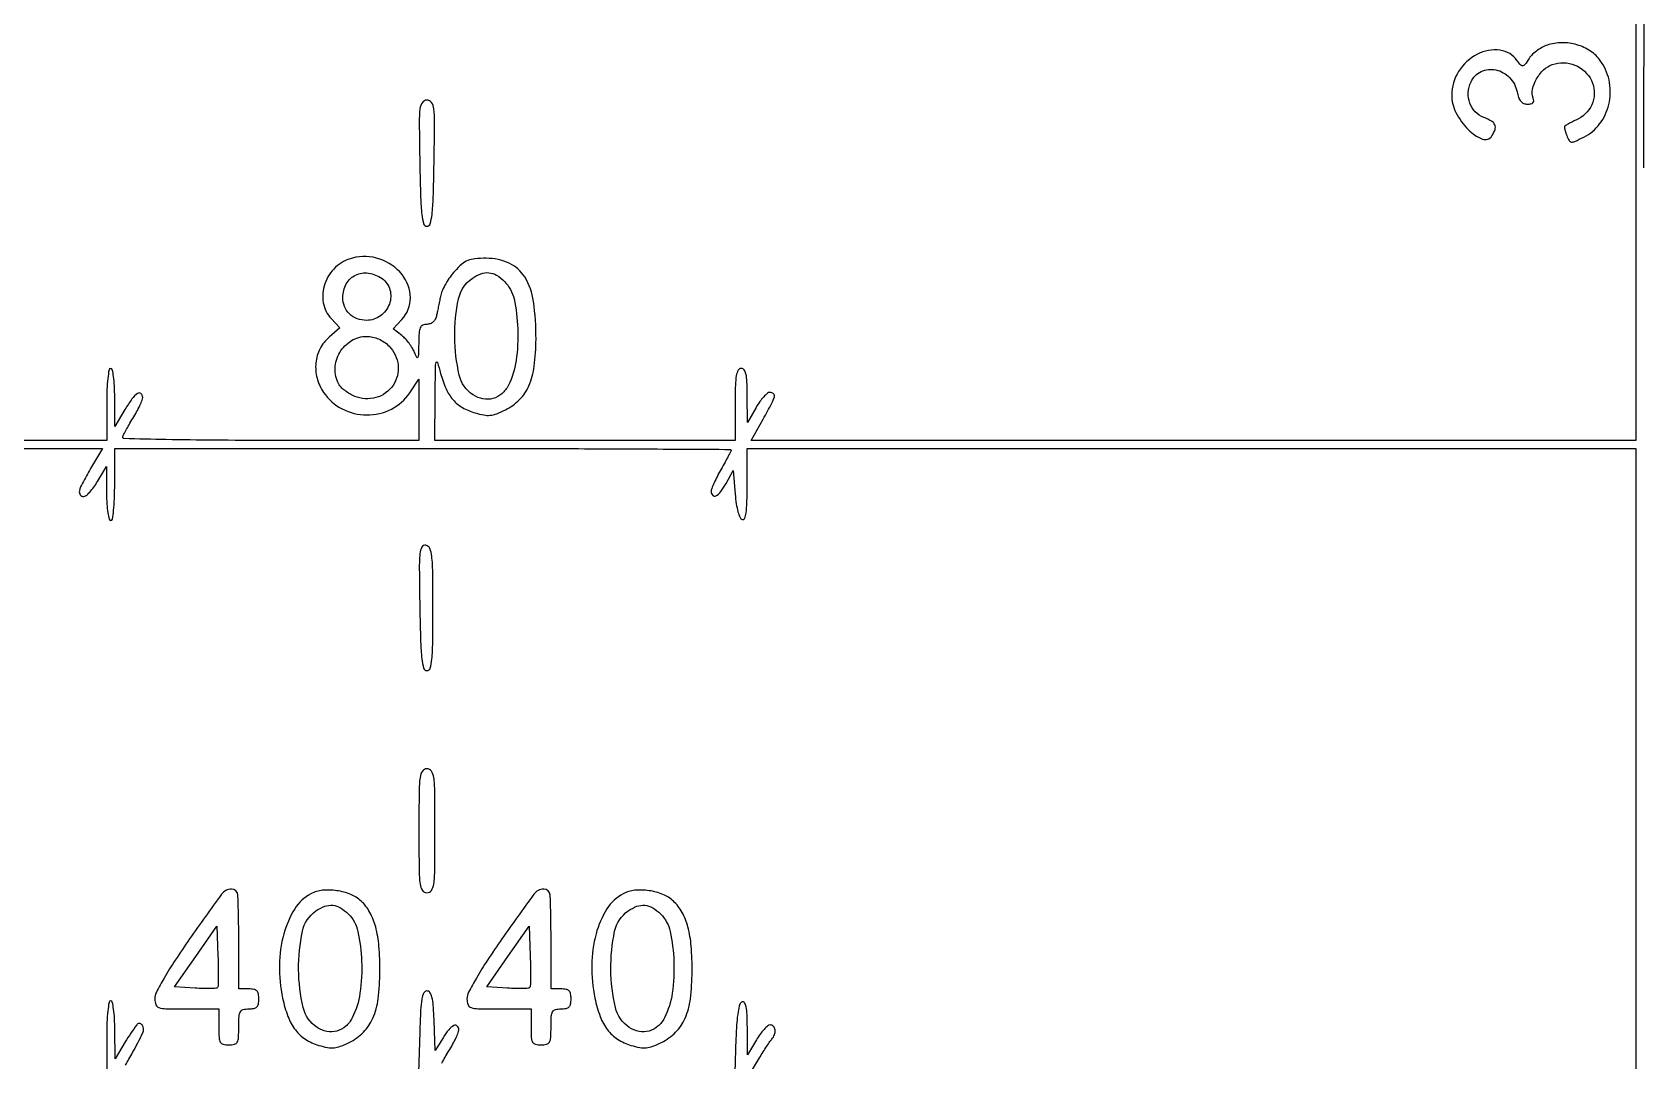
# Model space of a CAD drawing. Extents: x 0 to 836, y 5 to 589.
# Drawn here: x 215.68 to 249.7, y 469.45 to 491.19 of the extents above; entities that cross this region are included whole.
import ezdxf

# ---------------------------------------------------------------- set-up
doc = ezdxf.new("R2010")
doc.units = 0
doc.header["$MEASUREMENT"] = 0

msp = doc.modelspace()

# ---------------------------------------------------------------- linework, layer by layer
for points in [[(201.712326, 537.783562, -0.000001), (217.055896, 537.76491, -0.426088)], [(546.939, 229.3929, -0.000106), (546.943559, 250.949215, -0.000176), (546.957638, 269.095817, -0.000001), (546.976289, 285.583213, -0.415883)], [(836.0595, 588.6891), (420.497259, 588.710259, 0.000013), (261.145696, 588.714318, 0.000021), (126.989856, 588.708632), (4.934769, 588.698274, 0.19889), (4.878609, 588.675009, 0.198853), (4.855343, 588.618859), (4.83877, 516.273901, 0.000036), (4.826254, 436.744061, 0.000021), (4.8222, 342.282364), (4.8222, 95.946129), (4.469225, 95.920114, 0.031904), (4.160456, 95.877435, 0.315999), (4.075312, 95.787407, 0.415411), (4.137995, 95.703578, 0.035338), (4.43445, 95.6826), (4.8222, 95.6826), (4.8222, 50.2101), (4.8222, 4.7376), (420.462, 4.7376), (836.1018, 4.7376)], [(604.852986, 529.408162, -0.000002), (620.423836, 529.389509, -0.550615)], [(308.18842, 529.408162, -0.000002), (322.638019, 529.38951, -0.415836)], [(238.738155, 529.614638, -0.000002), (224.300981, 529.63329, -0.415836)], [(531.796111, 538.074638, -0.000002), (517.6951, 538.093291, -0.426056)], [(413.368417, 538.074638, -0.000002), (399.676779, 538.093291, -0.415815)], [(77.850638, 481.579418, -0.000002), (77.869294, 494.031443, -0.550517)], [(336.166934, 548.220763, -0.000002), (326.827688, 548.233536, -0.413812)], [(77.644162, 421.684687, -0.000002), (77.625507, 409.236574, -0.415775)], [(333.609652, 529.614638, -0.000003), (323.198363, 529.633296, -0.415688)], [(383.716206, 529.408162, -0.000003), (394.123716, 529.389504, -0.425916)], [(381.27946, 547.935135, -0.000004), (390.656104, 547.916048, -0.413615)], [(249.7392, 488.31825, -0.001032), (249.743756, 490.524816, -0.001736), (249.757838, 492.377286, -0.000135), (249.776604, 494.031696, -0.547229)], [(249.57, 494.142013), (249.57, 488.350206), (249.57, 482.5584), (240.220977, 482.5584), (230.871953, 482.5584), (231.126477, 483.00939, 0.005091), (231.310962, 483.344198, 0.060859), (231.364532, 483.48155, 0.280946), (231.34495, 483.545427, 0.183407), (231.270729, 483.5736, 0.174943), (231.216675, 483.55409, 0.032609), (231.138833, 483.480408, 0.031428), (231.055057, 483.377822, 0.024173), (230.976572, 483.25635), (230.792687, 482.9391), (230.790743, 483.51015, 0.008975), (230.784488, 483.803052, 0.045684), (230.763275, 483.964551, 0.104993), (230.723944, 484.050056, 0.2369), (230.6619, 484.0812, 0.273642), (230.597877, 484.043325, 0.084509), (230.559675, 483.93315, 0.035355), (230.5398, 483.723386, 0.005946), (230.535, 483.3198), (230.535, 482.5584), (227.3625, 482.5584), (224.19, 482.5584), (224.19571, 483.46785, -0.001036), (224.200873, 484.086058, -0.052601), (224.214795, 484.206036, -0.764671), (224.241316, 484.207218, -0.011713), (224.309545, 483.975398, 0.038216), (224.425066, 483.647999, 0.075966), (224.572505, 483.416571, 0.084039), (224.771301, 483.254416, 0.056423), (225.04151, 483.138954, 0.028674), (225.221912, 483.095997, 0.069341), (225.358575, 483.090805, 0.066052), (225.4954, 483.123188, 0.024135), (225.678054, 483.203135, 0.08301), (225.977912, 483.420149, 0.092798), (226.177209, 483.71549, 0.071312), (226.289171, 484.126149, 0.029806), (226.326058, 484.699992, 0.035619), (226.272914, 485.496675, 0.103736), (226.087613, 486.013031, 0.149413), (225.758619, 486.303265, 0.106968), (225.276045, 486.4077, 0.02166), (225.034491, 486.397231, 0.075869), (224.8835, 486.360588, 0.083472), (224.758021, 486.282604, 0.029746), (224.607836, 486.133403, 0.027885), (224.510386, 486.011269, 0.023011), (224.420238, 485.871147, 0.023615), (224.349398, 485.73456, 0.055717), (224.313367, 485.625803, 0.000568), (224.291644, 485.522599, 0.000386), (224.26715, 485.405117, 0.000389), (224.243686, 485.291697, 0.000783), (224.22538, 485.20215, -0.065018), (224.197964, 485.122094, -0.091638), (224.152865, 485.061844, -0.098882), (224.092124, 485.024742, -0.088032), (224.019188, 485.0118, 0.11017), (223.932359, 484.992433, 0.183381), (223.880885, 484.939259, 0.085438), (223.854976, 484.831506, 0.01304), (223.846238, 484.60995, -0.00347), (223.841403, 484.371639, -0.102187), (223.827606, 484.312946, -0.630308), (223.805076, 484.312689, -0.020875), (223.757887, 484.4196, 0.042857), (223.712673, 484.510955, 0.025956), (223.644784, 484.6108, 0.025895), (223.566492, 484.703597, 0.040906), (223.48939, 484.773495), (223.303881, 484.91589), (223.49314, 485.117347, 0.194549), (223.670737, 485.575379, 0.167467), (223.494412, 486.06409, 0.143581), (223.023228, 486.391637, 0.143003), (222.44897, 486.41357, 0.127375), (222.090474, 486.218053, 0.121249), (221.863895, 485.869795, 0.127), (221.830639, 485.46923, 0.147142), (222.000665, 485.127774), (222.180129, 484.936743), (221.953133, 484.741489, 0.097179), (221.761537, 484.497997, 0.093857), (221.673146, 484.197152, 0.090569), (221.699578, 483.875698, 0.083127), (221.837601, 483.5736, 0.125417), (222.230082, 483.224596, 0.118691), (222.750063, 483.096785, 0.119381), (223.268871, 483.219845, 0.127875), (223.658492, 483.564961), (223.8516, 483.852422), (223.8516, 483.205411), (223.8516, 482.5584), (220.7214, 482.5584, -0.001899), (219.521306, 482.562959, -0.003172), (218.511472, 482.577038, -0.000406), (217.618207, 482.595885, -0.41999), (217.59384, 482.62185, -0.10382), (217.603923, 482.661588, -0.007062), (217.65693, 482.766067, -0.009869), (217.724879, 482.889455, -0.007234), (217.804907, 483.0237, 0.012708), (217.884741, 483.161015, 0.015414), (217.952235, 483.293759, 0.01405), (218.001973, 483.407739, 0.095102), (218.013767, 483.46785, 0.218217), (217.97766, 483.547501, 0.339983), (217.905956, 483.551812, 0.086405), (217.786561, 483.436554, 0.02268), (217.639095, 483.21405), (217.423601, 482.8545), (217.4228, 483.46785, 0.012065), (217.416636, 483.710155, 0.0222), (217.398133, 483.906512, 0.01921), (217.371889, 484.053435, 0.352506), (217.3374, 484.0812, 0.365646), (217.301803, 484.051151, 0.014491), (217.2763, 483.8697, 0.018502), (217.258444, 483.627721, 0.009164), (217.2528, 483.3198), (217.2528, 482.5584), (180.4095, 482.5584)], [(77.841889, 210.212758, -0.000002), (77.851786, 217.49274, -0.413814)], [(180.365005, 482.3892), (217.16381, 482.3892), (216.912205, 481.962477, 0.009346), (216.738784, 481.655375, 0.063105), (216.675838, 481.492764, 0.227008), (216.692677, 481.411025, 0.236522), (216.76635, 481.374828, 0.175744), (216.818663, 481.394267, 0.030637), (216.895851, 481.468362, 0.030019), (216.979511, 481.570857, 0.022931), (217.058705, 481.692078), (217.24531, 482.0085), (217.249055, 481.43745, 0.013372), (217.256473, 481.214761, 0.023366), (217.276141, 481.031249, 0.020491), (217.303316, 480.893275, 0.346819), (217.3374, 480.8664, 0.365646), (217.372997, 480.896449, 0.014491), (217.3985, 481.0779, 0.018502), (217.416356, 481.319879, 0.009164), (217.422, 481.6278), (217.422, 482.3892), (223.9362, 482.3892, -0.000484), (226.434075, 482.386781, -0.000808), (228.536854, 482.379311, -0.000026), (230.436615, 482.369393, -0.41267), (230.4504, 482.355535, -0.118776), (230.444768, 482.332161, -0.002401), (230.388571, 482.223605, -0.005535), (230.32058, 482.09722, -0.003675), (230.239919, 481.953685, 0.011167), (230.159251, 481.804964, 0.013731), (230.090968, 481.66259, 0.012176), (230.040221, 481.541004, 0.090598), (230.028419, 481.47975, 0.192997), (230.060276, 481.398019, 0.340288), (230.128038, 481.386957, 0.109392), (230.23192, 481.476625, 0.035201), (230.342477, 481.64895), (230.4927, 481.9239), (230.535, 481.422886, 0.017263), (230.559185, 481.22018, 0.029087), (230.595116, 481.052782, 0.030909), (230.637638, 480.929197, 0.218326), (230.68305, 480.887086, 0.394038), (230.733868, 480.910572, 0.06108), (230.765697, 481.027782, 0.029434), (230.784012, 481.244521, 0.006363), (230.7888, 481.62075), (230.7888, 482.3892), (240.1794, 482.3892), (249.57, 482.3892), (249.57, 475.7904), (249.57, 469.1916)], [(224.336565, 469.399267, -0.010506), (224.404025, 469.522654, -0.007675), (224.483893, 469.6569, 0.012268), (224.563889, 469.794215, 0.014838), (224.63187, 469.926959, 0.013493), (224.682321, 470.040961, 0.091427), (224.69496, 470.10105, 0.203195), (224.662947, 470.182147, 0.323389), (224.592527, 470.194115, 0.106865), (224.48221, 470.106694, 0.035357), (224.361981, 469.937235), (224.198049, 469.667671), (224.172874, 470.296785, 0.008392), (224.154695, 470.616636, 0.040927), (224.126647, 470.795702, 0.089261), (224.084085, 470.892245, 0.249363), (224.0208, 470.9259, 0.288353), (223.955167, 470.884616, 0.068967), (223.914015, 470.756207, 0.030868), (223.887372, 470.516514, 0.005297), (223.86979, 470.05875), (223.845681, 469.1916)], [(217.653029, 469.357195, -0.005535), (217.72102, 469.48358, -0.003675), (217.801681, 469.627115, 0.021224), (218.014986, 470.039967, 0.269191), (217.999626, 470.207426, 0.509183), (217.888171, 470.208705, 0.024444), (217.645392, 469.84725), (217.428602, 469.4877), (217.425301, 470.10105, 0.012164), (217.418125, 470.342531, 0.02208), (217.398763, 470.539087, 0.018882), (217.371883, 470.686716, 0.351751), (217.3374, 470.7144, 0.365646), (217.301803, 470.684351, 0.014491), (217.2763, 470.5029, 0.018502), (217.258444, 470.260921, 0.009164), (217.2528, 469.953), (217.2528, 469.1916)], [(230.8596, 469.1916), (231.049239, 469.50885, -0.004855), (231.127054, 469.636204, -0.005537), (231.204046, 469.756517, -0.005042), (231.27151, 469.857184, -0.030884), (231.309939, 469.90647, 0.094374), (231.365819, 470.000584, 0.116251), (231.37762, 470.101722, 0.159083), (231.343219, 470.176567, 0.211125), (231.27525, 470.205972, 0.175744), (231.222937, 470.186533, 0.030637), (231.145749, 470.112438, 0.030019), (231.062089, 470.009943, 0.022931), (230.982895, 469.888722), (230.79629, 469.5723), (230.792545, 470.1504, 0.009126), (230.785709, 470.426762, 0.039013), (230.76582, 470.590375, 0.08811), (230.732355, 470.675462, 0.348167), (230.68305, 470.693473, 0.245891), (230.633769, 470.642521, 0.029679), (230.597447, 470.48539, 0.024548), (230.569786, 470.253541, 0.009086), (230.552856, 469.925023), (230.528413, 469.1916)], [(218.509827, 469.201489, -0.000114), (217.604873, 469.211437, -0.410931)]]:
    msp.add_lwpolyline(points, format="xyb")
for points in [[(247.73039, 490.922989, 0.048999), (247.615122, 490.877469, 0.03454), (247.495763, 490.80542, 0.035001), (247.390178, 490.71967, 0.05974), (247.31714, 490.632847, -0.011552), (247.226182, 490.500786, -0.189773), (247.181861, 490.472411, -0.271529), (247.13886, 490.487424, -0.023408), (247.064874, 490.583185, 0.211093), (246.698613, 490.804581, 0.153403), (246.223769, 490.71974, 0.129568), (245.82514, 490.356531, 0.144874), (245.678716, 489.859351, 0.118743), (245.769088, 489.486369, 0.075627), (246.031631, 489.122521, 0.104789), (246.326489, 488.92682, 0.360451), (246.529163, 488.99281, 0.058537), (246.594489, 489.129026, 0.187349), (246.590514, 489.227902, 0.160649), (246.518991, 489.30796, 0.040558), (246.359018, 489.383663, -0.107945), (246.17718, 489.501756, -0.108648), (246.06166, 489.684664, -0.103734), (246.030382, 489.906404, -0.090479), (246.087786, 490.134005, -0.175419), (246.30212, 490.352917, -0.166765), (246.61208, 490.389717, -0.150308), (246.90329, 490.22656, -0.142024), (247.060464, 489.92433, 0.036534), (247.093834, 489.803958, 0.090483), (247.139454, 489.725004, 0.120338), (247.200868, 489.680522, 0.097136), (247.28103, 489.6648, 0.049538), (247.354426, 489.67209, 0.157244), (247.396954, 489.695874, 0.197701), (247.411969, 489.735938, 0.083848), (247.400411, 489.793219, -0.147101), (247.386672, 489.977788, -0.075242), (247.470991, 490.196474, -0.072203), (247.622037, 490.390147, -0.107624), (247.804555, 490.502012, -0.182238), (248.284562, 490.489965, -0.185988), (248.632115, 490.163982, -0.197143), (248.659847, 489.704998, -0.195315), (248.357405, 489.35647, 0.002093), (248.25309, 489.302892, 0.003032), (248.16145, 489.25463, 0.001553), (248.084159, 489.213015, 0.050235), (248.066533, 489.201023, 0.2614), (248.060538, 489.185178, 0.016535), (248.069921, 489.134413, 0.020895), (248.086403, 489.071857, 0.013728), (248.11032, 489.001309, 0.039093), (248.159135, 488.895559, 0.24682), (248.207285, 488.864272, 0.130591), (248.280355, 488.876623, 0.008927), (248.471688, 488.967877, 0.116211), (248.805877, 489.246099, 0.103036), (248.998917, 489.656354, 0.100295), (249.014905, 490.119176, 0.104035), (248.848389, 490.545059, 0.088767), (248.642798, 490.762625, 0.077816), (248.365268, 490.907568, 0.07552), (248.048791, 490.963598, 0.075811)], [(223.870602, 488.41695, 0.003018), (223.887723, 487.689108, 0.020677), (223.913113, 487.331608, 0.04193), (223.951884, 487.136398, 0.334423), (224.0208, 487.0845, 0.334423), (224.089716, 487.136398, 0.04193), (224.128487, 487.331608, 0.020677), (224.153877, 487.689108, 0.003018), (224.170998, 488.41695, 0.001952), (224.182657, 489.275379, 0.030491), (224.167602, 489.568659, 0.126717), (224.1178, 489.699247, 0.243225), (224.0208, 489.7494, 0.243225), (223.9238, 489.699247, 0.126717), (223.873998, 489.568659, 0.030491), (223.858943, 489.275379, 0.001952)], [(223.071376, 485.979903, -0.174417), (223.239315, 485.741869, -0.157072), (223.226444, 485.439429, -0.149383), (223.036998, 485.190589, -0.157155), (222.744731, 485.0964, -0.087141), (222.544813, 485.131509, -0.106098), (222.38402, 485.232114, -0.107921), (222.280526, 485.388272, -0.092836), (222.2442, 485.582231, -0.125266), (222.316674, 485.86697, -0.157327), (222.512946, 486.053604, -0.151715), (222.787277, 486.094224, -0.11472)], [(225.661533, 485.916758, -0.144075), (225.861334, 485.550345, -0.044146), (225.940637, 484.918223, -0.044375), (225.905511, 484.244924, -0.081718), (225.741795, 483.722876, -0.09631), (225.603849, 483.544764, -0.114296), (225.416736, 483.444437, -0.114637), (225.205014, 483.436751, -0.097318), (224.997281, 483.521174, -0.192896), (224.704569, 483.940296, -0.054774), (224.608295, 484.74484, -0.054766), (224.689126, 485.552359, -0.189883), (224.973512, 485.982206, -0.063398), (225.159219, 486.079925, -0.113636), (225.329219, 486.102403, -0.112269), (225.493341, 486.048298, -0.060914)], [(223.220945, 484.550345, -0.171965), (223.412569, 484.14833, -0.178056), (223.304559, 483.722161, -0.175695), (222.944343, 483.463735, -0.16836), (222.494767, 483.490339, -0.034572), (222.390401, 483.542284, -0.03036), (222.289336, 483.610192, -0.031589), (222.205582, 483.682984, -0.075329), (222.156367, 483.748841, -0.134578), (222.080761, 484.080935, -0.122953), (222.18076, 484.418034, -0.123709), (222.426768, 484.667098, -0.137203), (222.7518, 484.758, -0.05569), (222.875437, 484.744186, -0.048581), (222.999099, 484.703259, -0.047034), (223.116344, 484.637569, -0.045205)], [(223.870568, 479.032973, 0.002999), (223.887708, 478.301297, 0.020579), (223.913098, 477.942118, 0.04165), (223.951844, 477.745917, 0.334881), (224.0208, 477.6939, 0.335246), (224.08898, 477.745403, 0.045119), (224.124501, 477.933407, 0.021179), (224.14342, 478.282066, 0.002964), (224.1477, 479.004041, 0.002588), (224.143675, 479.781599, 0.025348), (224.123658, 480.109145, 0.071206), (224.080445, 480.275672, 0.251212), (223.997468, 480.343115, 0.328399), (223.915838, 480.30425, 0.099142), (223.873547, 480.16467, 0.02635), (223.859822, 479.852013, 0.002151)], [(223.8516, 474.3099, 0.00213), (223.855132, 473.480574, 0.02996), (223.875479, 473.183662, 0.116079), (223.926018, 473.049169, 0.250083), (224.0208, 472.9986, 0.250083), (224.115582, 473.049169, 0.116079), (224.166121, 473.183662, 0.02996), (224.186468, 473.480574, 0.00213), (224.19, 474.3099, 0.00213), (224.186468, 475.139226, 0.02996), (224.166121, 475.436137, 0.116079), (224.115582, 475.570631, 0.250083), (224.0208, 475.6212, 0.250083), (223.926018, 475.570631, 0.116079), (223.875479, 475.436137, 0.02996), (223.855132, 475.139226, 0.00213)], [(219.005961, 472.026393, 0.007362), (218.701558, 471.576499, 0.013352), (218.468041, 471.198537, 0.012012), (218.301921, 470.896403, 0.120245), (218.268, 470.757393, 0.092874), (218.291063, 470.634299, 0.227966), (218.356609, 470.572981, 0.071609), (218.503539, 470.549142, 0.004467), (218.9448, 470.5452), (219.6216, 470.5452), (219.6216, 470.1645, 0.012699), (219.627359, 469.937782, 0.114574), (219.6545, 469.84302, 0.210352), (219.714088, 469.797811, 0.058662), (219.8331, 469.7838, 0.058662), (219.952112, 469.797811, 0.210352), (220.0117, 469.84302, 0.114574), (220.038841, 469.937782, 0.012699), (220.0446, 470.1645, -0.012699), (220.050359, 470.391218, -0.114574), (220.0775, 470.48598, -0.210352), (220.137088, 470.531189, -0.058662), (220.2561, 470.5452, 0.045527), (220.363416, 470.554992, 0.152009), (220.4253, 470.5875, 0.152009), (220.457808, 470.649384, 0.045527), (220.4676, 470.7567, 0.045527), (220.457808, 470.864016, 0.152009), (220.4253, 470.9259, 0.152009), (220.363416, 470.958408, 0.045527), (220.2561, 470.9682), (220.0446, 470.9682), (220.0446, 472.0257, 0.010163), (220.025869, 472.947194, 0.402164), (219.891789, 473.076018, 0.239335), (219.679427, 472.968368, 0.005555)], [(221.569939, 472.979531, 0.133039), (221.226929, 472.659862, 0.072917), (220.996071, 472.129439, 0.063285), (220.904276, 471.47105, 0.054258), (220.971588, 470.774099, 0.038109), (221.083829, 470.385049, 0.07364), (221.239966, 470.101984, 0.08606), (221.452515, 469.90476, 0.071427), (221.732875, 469.774921, 0.026842), (221.919601, 469.729735, 0.069755), (222.057497, 469.723599, 0.067582), (222.194301, 469.755598, 0.024029), (222.378654, 469.836335, 0.08301), (222.678512, 470.053349, 0.092798), (222.877809, 470.34869, 0.071312), (222.989771, 470.759349, 0.029806), (223.026658, 471.333192, 0.020525), (223.007003, 471.872243, 0.045555), (222.938111, 472.277127, 0.060037), (222.815212, 472.58526, 0.079457), (222.63076, 472.823894, 0.093169), (222.410639, 472.964485, 0.059297), (222.116342, 473.044077, 0.059632), (221.813933, 473.052108, 0.098591)], [(225.604761, 472.026393, 0.007362), (225.300358, 471.576499, 0.013352), (225.066841, 471.198537, 0.012012), (224.900721, 470.896403, 0.120245), (224.8668, 470.757393, 0.092874), (224.889863, 470.634299, 0.227966), (224.955409, 470.572981, 0.071609), (225.102339, 470.549142, 0.004467), (225.5436, 470.5452), (226.2204, 470.5452), (226.2204, 470.1645, 0.012699), (226.226159, 469.937782, 0.114574), (226.2533, 469.84302, 0.210352), (226.312888, 469.797811, 0.058662), (226.4319, 469.7838, 0.058662), (226.550912, 469.797811, 0.210352), (226.6105, 469.84302, 0.114574), (226.637641, 469.937782, 0.012699), (226.6434, 470.1645, -0.012699), (226.649159, 470.391218, -0.114574), (226.6763, 470.48598, -0.210352), (226.735888, 470.531189, -0.058662), (226.8549, 470.5452, 0.045527), (226.962216, 470.554992, 0.152009), (227.0241, 470.5875, 0.152009), (227.056608, 470.649384, 0.045527), (227.0664, 470.7567, 0.045527), (227.056608, 470.864016, 0.152009), (227.0241, 470.9259, 0.152009), (226.962216, 470.958408, 0.045527), (226.8549, 470.9682), (226.6434, 470.9682), (226.6434, 472.0257, 0.010163), (226.624669, 472.947194, 0.402164), (226.490589, 473.076018, 0.239335), (226.278227, 472.968368, 0.005555)], [(228.168739, 472.979531, 0.133039), (227.825729, 472.659862, 0.072917), (227.594871, 472.129439, 0.063285), (227.503076, 471.47105, 0.054258), (227.570388, 470.774099, 0.038109), (227.682629, 470.385049, 0.07364), (227.838766, 470.101984, 0.08606), (228.051315, 469.90476, 0.071427), (228.331675, 469.774921, 0.026842), (228.518401, 469.729735, 0.069755), (228.656297, 469.723599, 0.067582), (228.793101, 469.755598, 0.024029), (228.977454, 469.836335, 0.08301), (229.277312, 470.053349, 0.092798), (229.476609, 470.34869, 0.071312), (229.588571, 470.759349, 0.029806), (229.625458, 471.333192, 0.020525), (229.605803, 471.872243, 0.045555), (229.536911, 472.277127, 0.060037), (229.414012, 472.58526, 0.079457), (229.22956, 472.823894, 0.093169), (229.009439, 472.964485, 0.059297), (228.715142, 473.044077, 0.059632), (228.412733, 473.052108, 0.098591)], [(222.362133, 472.549958, -0.144075), (222.561934, 472.183545, -0.044146), (222.641237, 471.551423, -0.044375), (222.606111, 470.878124, -0.081718), (222.442395, 470.356076, -0.09631), (222.304449, 470.177964, -0.114296), (222.117336, 470.077637, -0.114637), (221.905614, 470.069951, -0.097318), (221.697881, 470.154374, -0.192896), (221.405169, 470.573496, -0.054774), (221.308895, 471.37804, -0.054766), (221.389726, 472.185559, -0.189883), (221.674112, 472.615406, -0.063398), (221.859819, 472.713125, -0.113636), (222.029819, 472.735603, -0.112269), (222.193941, 472.681498, -0.060914)], [(228.960933, 472.549958, -0.144075), (229.160734, 472.183545, -0.044146), (229.240037, 471.551423, -0.044375), (229.204911, 470.878124, -0.081718), (229.041195, 470.356076, -0.09631), (228.903249, 470.177964, -0.114296), (228.716136, 470.077637, -0.114637), (228.504414, 470.069951, -0.097318), (228.296681, 470.154374, -0.192896), (228.003969, 470.573496, -0.054774), (227.907695, 471.37804, -0.054766), (227.988526, 472.185559, -0.189883), (228.272912, 472.615406, -0.063398), (228.458619, 472.713125, -0.113636), (228.628619, 472.735603, -0.112269), (228.792741, 472.681498, -0.060914)], [(219.592399, 470.995399, -0.185124), (219.561815, 470.981767, -0.007561), (219.439112, 470.977094, -0.012318), (219.290905, 470.977343, -0.008332), (219.122093, 470.984604), (218.688477, 471.0105), (219.133889, 471.65395), (219.5793, 472.297399), (219.604195, 471.664745, -0.005621), (219.611082, 471.419623, -0.008617), (219.610999, 471.207154, -0.003925), (219.606428, 471.027734, -0.190267)], [(226.191199, 470.995399, -0.185124), (226.160615, 470.981767, -0.007561), (226.037912, 470.977094, -0.012318), (225.889705, 470.977343, -0.008332), (225.720893, 470.984604), (225.287277, 471.0105), (225.732689, 471.65395), (226.1781, 472.297399), (226.202995, 471.664745, -0.005621), (226.209882, 471.419623, -0.008617), (226.209799, 471.207154, -0.003925), (226.205228, 471.027734, -0.190267)]]:
    msp.add_lwpolyline(points, format="xyb", close=True)

doc.saveas('drawing.dxf')
